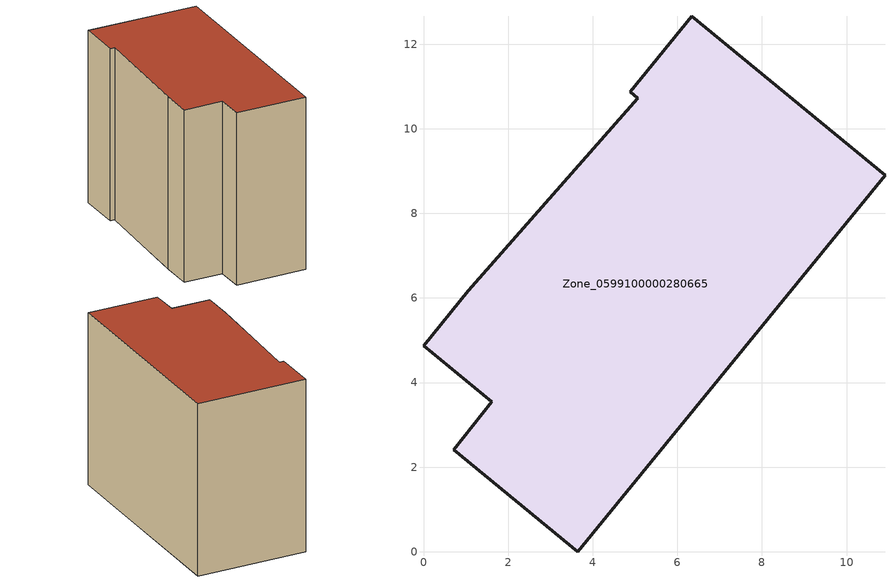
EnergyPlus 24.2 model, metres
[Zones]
Zone_0599100000280665
 floor ground (C_G): 5.07,10.72 4.89,10.88 6.34,12.66 10.91,8.9 3.65,0 0.72,2.41 1.62,3.55 0,4.87 1.05,6.17 z0
 wall outside (C_F): 10.91,8.9 6.34,12.66 4.89,10.88 5.07,10.72 1.05,6.17 0,4.87 1.62,3.55 0.72,2.41 3.65,0 10.91,8.9 z0:9.29
 roof outside (C_R): 5.07,10.72 1.05,6.17 0,4.87 1.62,3.55 0.72,2.41 3.65,0 10.91,8.9 6.34,12.66 4.89,10.88 z9.29
[BUILDING]
Pand.0599100000280665: North Axis=0; Terrain=City; Loads Convergence Tolerance Value=0.04; Temperature Convergence Tolerance Value=0.4; Solar Distribution=FullExterior; Maximum Number of Warmup Days=25; Minimum Number of Warmup Days=1
[Site:Location]
Rotterdam.The.Hague.AP_ZH_NLD Design_Conditions: Latitude=51.96; Longitude=4.45; Time Zone=1; Elevation=-4.5
[SITE:GROUNDTEMPERATURE:BUILDINGSURFACE]
18, 18, 18, 18, 18, 18, 18, 18, 18, 18, 18, 18
[MATERIAL] Thermal Absorptance=0.9; Solar Absorptance=0.7; Visible Absorptance=0.7
Name | Roughness | Thickness | Conductivity | Density | Specific Heat
G.TC.1946 | MediumSmooth | 0.15 | 1 | 540 | 1210
F.TC.1946 | Rough | 0.3 | 0.857143 | 1920 | 840
R.TC.1946 | MediumRough | 0.2 | 0.909091 | 1500 | 1000
[CONSTRUCTION]
C_G: G.TC.1946
C_F: F.TC.1946
C_R: R.TC.1946
[ZONE]
Zone_0599100000280665: Type=1; Multiplier=1; Ceiling Height=Autocalculate; Volume=Autocalculate; Floor Area=autocalculate; Part of Total Floor Area=Yes
[ZONEINFILTRATION:DESIGNFLOWRATE]
Infil_Zone_0599100000280665: Zone or ZoneList or Space or SpaceList=Zone_0599100000280665; Schedule=AlwaysOn; Design Flow Rate Calculation Method=Flow/Area; Flow Rate per Floor Area=0.003; Constant Term Coefficient=1; Temperature Term Coefficient=0; Velocity Term Coefficient=0; Velocity Squared Term Coefficient=0
[HVACTEMPLATE:ZONE:IDEALLOADSAIRSYSTEM]
Zone_0599100000280665: Maximum Heating Supply Air Temperature=50; Minimum Cooling Supply Air Temperature=13; Maximum Heating Supply Air Humidity Ratio=0.0156; Minimum Cooling Supply Air Humidity Ratio=0.0077; Heating Limit=NoLimit; Cooling Limit=NoLimit; Dehumidification Control Type=ConstantSensibleHeatRatio; Cooling Sensible Heat Ratio=0.7; Dehumidification Setpoint=60; Humidification Control Type=None; Humidification Setpoint=30; Outdoor Air Method=None; Outdoor Air Flow Rate per Person=0.00944; Outdoor Air Flow Rate per Zone Floor Area=0; Outdoor Air Flow Rate per Zone=0; Demand Controlled Ventilation Type=None; Outdoor Air Economizer Type=NoEconomizer; Heat Recovery Type=None; Sensible Heat Recovery Effectiveness=0.7; Latent Heat Recovery Effectiveness=0.65
[ZONECONTROL:THERMOSTAT]
ThermostatControl_Zone_0599100000280665: Zone or ZoneList=Zone_0599100000280665; Control Type Schedule=DualSetpointControlType; Control 1=Thermostat_Zone_0599100000280665; Temperature Difference Between Cutout And Setpoint=0
[THERMOSTATSETPOINT:DUALSETPOINT]
Thermostat_Zone_0599100000280665: Heating Setpoint Temperature Schedule=HeatingSetpoint_Zone_0599100000280665; Cooling Setpoint Temperature Schedule=CoolingSetpoint_Zone_0599100000280665
[SCHEDULE:COMPACT]
HeatingSetpoint_Zone_0599100000280665: Through: 12/31, For: AllDays, Until: 24:00, 21
CoolingSetpoint_Zone_0599100000280665: Through: 12/31, For: AllDays, Until: 24:00, 24
DualSetpointControlType: Through: 12/31, For: AllDays, Until: 24:00, 4
AlwaysOn: Through: 12/31, For: AllDays, Until: 24:00, 1
